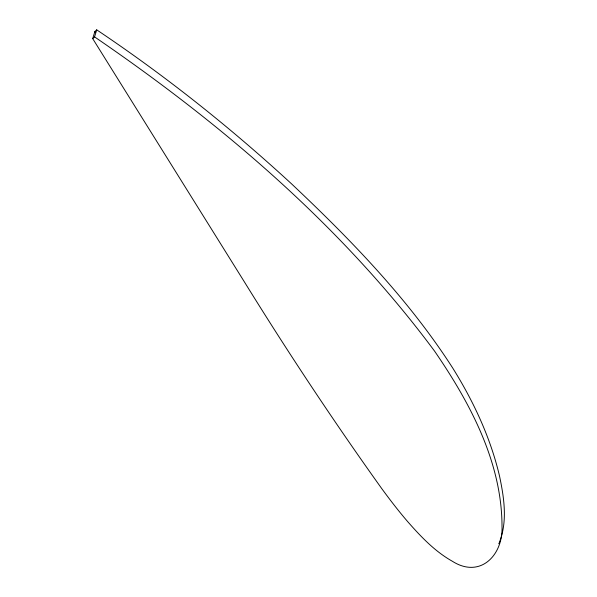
<?xml version="1.0" encoding="UTF-8"?>
<svg xmlns="http://www.w3.org/2000/svg" width="597" height="597" viewBox="0 0 597 597"><rect width="100%" height="100%" fill="white"/><g stroke="black" fill="none" stroke-linecap="round" stroke-linejoin="round"><path stroke-width="0.9" d="M96.721 29.85L94.557 36.887C222.241 124.131 342.118 226.405 434.586 351.14C469.966 402.699 501.838 462.153 502.01 526.226C503.264 555.12 480.212 579.068 452.272 561.21C434.929 551.464 421.027 536.793 408.005 522.002C398.789 511.323 390.184 500.129 381.856 488.756C333.641 421.325 287.844 352.163 244.248 281.665L92.699 38.626L94.863 31.596L96.721 29.85C165.556 75.968 230.591 127.706 291.523 183.831C350.924 239.822 408.52 299.179 452.795 368.155C473.593 401.52 490.525 437.705 499.532 476.1C504.092 497.697 507.704 521.293 499.361 542.449M499.114 543.009L498.771 543.74M92.699 38.626L94.557 36.887M94.863 31.596L95.311 32.328"/></g></svg>
